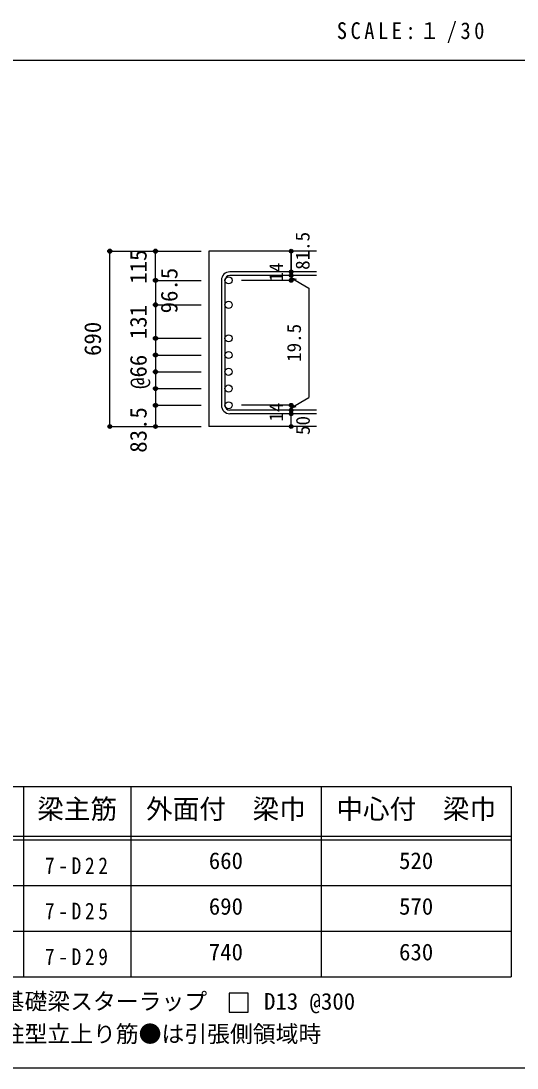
# Model space of a CAD drawing. Units: millimetres at full size, sheet at 1:30, with parts at other scales. Extents: x -5973 to 5954, y -4195 to 4201.
# Drawn here: x 1677 to 3633, y -4195 to -67 of the extents above; entities that cross this region are included whole.
import ezdxf
from ezdxf.enums import TextEntityAlignment as Align

# ---------------------------------------------------------------- set-up
doc = ezdxf.new("R2010")
doc.units = ezdxf.units.MM
doc.header["$LTSCALE"] = 30
doc.header["$PDMODE"] = 32
doc.header["$PDSIZE"] = 15
for name, color, linetype in [('0-1_躯体線', 2, 'Continuous'), ('0-5_基礎梁筋', 7, 'Continuous'), ('0-6_スタラップ筋', 7, 'Continuous'), ('0-D_寸法', 4, 'Continuous'), ('6-7_文字', 7, 'Continuous'), ('6-E_枠', 7, 'Continuous'), ('F-0_枠', 6, 'Continuous')]:
    doc.layers.add(name, color=color, linetype=linetype)
doc.styles.add('ＭＳ ゴシック', font='')
doc.styles.get('ＭＳ ゴシック').set_extended_font_data('MS Gothic')

msp = doc.modelspace()

# ---------------------------------------------------------------- linework, layer by layer
at = {"layer": '0-1_躯体線'}
for p, q in [((2842.44, -974.89), (2417.44, -974.89)), ((2417.44, -974.89), (2417.44, -1665.89)), ((2842.44, -1665.89), (2417.44, -1665.89))]:
    msp.add_line(p, q, dxfattribs=at)
at = {"layer": '0-5_基礎梁筋', "color": 3}
for centre in [(2495.44, -1089.82), (2495.44, -1186.39), (2495.44, -1318.39), (2495.44, -1384.39), (2495.44, -1450.39), (2495.44, -1516.39), (2495.44, -1582.39)]:
    msp.add_circle(centre, 14, dxfattribs=at)
at = {"layer": '0-5_基礎梁筋'}
for p in [(2027.44, -974.89), (2027.44, -1665.89)]:
    msp.add_point(p, dxfattribs=at)
at = {"layer": '0-6_スタラップ筋'}
for p, q in [((2842.44, -1056.32), (2500.94, -1056.32)), ((2842.44, -1070.32), (2500.94, -1070.32)), ((2467.44, -1089.82), (2467.44, -1582.39)), ((2481.44, -1089.82), (2481.44, -1582.39)), ((2842.44, -1601.89), (2500.94, -1601.89)), ((2842.44, -1615.89), (2500.94, -1615.89))]:
    msp.add_line(p, q, dxfattribs=at)
for centre, radius, start, end in [((2500.94, -1089.82), 33.5, 90, 180), ((2500.94, -1089.82), 19.5, 90, 180), ((2500.94, -1582.39), 33.5, 180, 270), ((2500.94, -1582.39), 19.5, 180, 270)]:
    msp.add_arc(centre, radius, start, end, dxfattribs=at)
at = {"layer": '0-D_寸法'}
for p, q in [((2027.44, -974.89), (2207.44, -974.89)), ((2027.44, -974.89), (2207.44, -974.89)), ((2027.44, -1665.89), (2027.44, -974.89)), ((2207.44, -974.89), (2387.44, -974.89)), ((2207.44, -974.89), (2387.44, -974.89)), ((2207.44, -1089.82), (2207.44, -974.89)), ((2742.44, -1070.32), (2742.44, -1056.32)), ((2742.44, -1070.32), (2742.44, -1089.82)), ((2207.44, -1089.82), (2387.44, -1089.82)), ((2207.44, -1089.82), (2207.44, -1186.39)), ((2742.44, -1089.82), (2546.35, -1089.82)), ((2742.44, -1080.07), (2761.76, -1085.25)), ((2742.44, -1080.07), (2812.5, -1120.52)), ((2812.5, -1120.52), (2812.5, -1551.7)), ((2207.44, -1186.39), (2387.44, -1186.39)), ((2207.44, -1186.39), (2387.44, -1186.39)), ((2207.44, -1186.39), (2207.44, -1318.39)), ((2207.44, -1318.39), (2387.44, -1318.39)), ((2207.44, -1318.39), (2387.44, -1318.39)), ((2207.44, -1384.39), (2387.44, -1384.39)), ((2207.44, -1450.39), (2387.44, -1450.39)), ((2207.44, -1516.39), (2387.44, -1516.39)), ((2742.44, -1592.14), (2812.5, -1551.7)), ((2207.44, -1582.39), (2387.44, -1582.39)), ((2742.44, -1582.39), (2546.35, -1582.39)), ((2742.44, -1601.89), (2742.44, -1582.39)), ((2742.44, -1592.14), (2761.76, -1586.97)), ((2742.44, -1615.89), (2742.44, -1601.89)), ((2742.44, -1665.89), (2742.44, -1615.89)), ((2027.44, -1665.89), (2207.44, -1665.89)), ((2207.44, -1665.89), (2387.44, -1665.89))]:
    msp.add_line(p, q, dxfattribs=at)
for points in [[(2742.44, -974.89), (2742.44, -1056.32), (2742.44, -974.89)], [(2207.44, -1318.39), (2207.44, -1582.39), (2207.44, -1665.89)]]:
    msp.add_lwpolyline(points, dxfattribs=at)
for centre, radius in [((2027.44, -974.89), 8), ((2027.44, -974.89), 7.2), ((2027.44, -974.89), 6.4), ((2027.44, -974.89), 5.6), ((2027.44, -974.89), 4.8), ((2027.44, -974.89), 4), ((2027.44, -974.89), 3.2), ((2027.44, -974.89), 2.4), ((2027.44, -974.89), 1.6), ((2027.44, -974.89), 0.8), ((2207.44, -974.89), 8), ((2207.44, -974.89), 7.2), ((2207.44, -974.89), 6.4), ((2207.44, -974.89), 5.6), ((2207.44, -974.89), 4.8), ((2207.44, -974.89), 4), ((2207.44, -974.89), 3.2), ((2207.44, -974.89), 2.4), ((2207.44, -974.89), 1.6), ((2207.44, -974.89), 0.8), ((2742.44, -974.89), 4), ((2742.44, -974.89), 3.6), ((2742.44, -974.89), 3.2), ((2742.44, -974.89), 2.8), ((2742.44, -974.89), 2.4), ((2742.44, -974.89), 2), ((2742.44, -974.89), 1.6), ((2742.44, -974.89), 1.2), ((2742.44, -974.89), 0.8), ((2742.44, -974.89), 0.4), ((2742.44, -1056.32), 4), ((2742.44, -1070.32), 4), ((2742.44, -1056.32), 3.6), ((2742.44, -1070.32), 3.6), ((2742.44, -1056.32), 3.2), ((2742.44, -1070.32), 3.2), ((2742.44, -1056.32), 2.8), ((2742.44, -1070.32), 2.8), ((2742.44, -1056.32), 2.4), ((2742.44, -1070.32), 2.4), ((2742.44, -1056.32), 2), ((2742.44, -1070.32), 2), ((2742.44, -1056.32), 1.6), ((2742.44, -1070.32), 1.6), ((2742.44, -1056.32), 1.2), ((2742.44, -1070.32), 1.2), ((2742.44, -1056.32), 0.8), ((2742.44, -1070.32), 0.8), ((2742.44, -1056.32), 0.4), ((2742.44, -1070.32), 0.4), ((2207.44, -1089.82), 8), ((2207.44, -1089.82), 7.2), ((2207.44, -1089.82), 6.4), ((2207.44, -1089.82), 5.6), ((2207.44, -1089.82), 4.8), ((2207.44, -1089.82), 4), ((2207.44, -1089.82), 3.2), ((2207.44, -1089.82), 2.4), ((2207.44, -1089.82), 1.6), ((2207.44, -1089.82), 0.8), ((2742.44, -1089.82), 4), ((2742.44, -1089.82), 3.6), ((2742.44, -1089.82), 3.2), ((2742.44, -1089.82), 2.8), ((2742.44, -1089.82), 2.4), ((2742.44, -1089.82), 2), ((2742.44, -1089.82), 1.6), ((2742.44, -1089.82), 1.2), ((2742.44, -1089.82), 0.8), ((2742.44, -1089.82), 0.4), ((2207.44, -1186.39), 8), ((2207.44, -1186.39), 7.2), ((2207.44, -1186.39), 6.4), ((2207.44, -1186.39), 5.6), ((2207.44, -1186.39), 4.8), ((2207.44, -1186.39), 4), ((2207.44, -1186.39), 3.2), ((2207.44, -1186.39), 2.4), ((2207.44, -1186.39), 1.6), ((2207.44, -1186.39), 0.8), ((2207.44, -1318.39), 8), ((2207.44, -1318.39), 7.2), ((2207.44, -1318.39), 6.4), ((2207.44, -1318.39), 5.6), ((2207.44, -1318.39), 4.8), ((2207.44, -1318.39), 4), ((2207.44, -1318.39), 3.2), ((2207.44, -1318.39), 2.4), ((2207.44, -1318.39), 1.6), ((2207.44, -1318.39), 0.8), ((2207.44, -1384.39), 8), ((2207.44, -1384.39), 7.2), ((2207.44, -1384.39), 6.4), ((2207.44, -1384.39), 5.6), ((2207.44, -1384.39), 4.8), ((2207.44, -1384.39), 4), ((2207.44, -1384.39), 3.2), ((2207.44, -1384.39), 2.4), ((2207.44, -1384.39), 1.6), ((2207.44, -1384.39), 0.8), ((2207.44, -1450.39), 8), ((2207.44, -1450.39), 7.2), ((2207.44, -1450.39), 6.4), ((2207.44, -1450.39), 5.6), ((2207.44, -1450.39), 4.8), ((2207.44, -1450.39), 4), ((2207.44, -1450.39), 3.2), ((2207.44, -1450.39), 2.4), ((2207.44, -1450.39), 1.6), ((2207.44, -1450.39), 0.8), ((2207.44, -1516.39), 8), ((2207.44, -1516.39), 7.2), ((2207.44, -1516.39), 6.4), ((2207.44, -1516.39), 5.6), ((2207.44, -1516.39), 4.8), ((2207.44, -1516.39), 4), ((2207.44, -1516.39), 3.2), ((2207.44, -1516.39), 2.4), ((2207.44, -1516.39), 1.6), ((2207.44, -1516.39), 0.8), ((2207.44, -1582.39), 8), ((2207.44, -1582.39), 7.2), ((2207.44, -1582.39), 6.4), ((2207.44, -1582.39), 5.6), ((2207.44, -1582.39), 4.8), ((2207.44, -1582.39), 4), ((2207.44, -1582.39), 3.2), ((2207.44, -1582.39), 2.4), ((2207.44, -1582.39), 1.6), ((2207.44, -1582.39), 0.8), ((2742.44, -1582.39), 4), ((2742.44, -1601.89), 4), ((2742.44, -1582.39), 3.6), ((2742.44, -1601.89), 3.6), ((2742.44, -1582.39), 3.2), ((2742.44, -1601.89), 3.2), ((2742.44, -1582.39), 2.8), ((2742.44, -1601.89), 2.8), ((2742.44, -1582.39), 2.4), ((2742.44, -1601.89), 2.4), ((2742.44, -1582.39), 2), ((2742.44, -1601.89), 2), ((2742.44, -1582.39), 1.6), ((2742.44, -1601.89), 1.6), ((2742.44, -1582.39), 1.2), ((2742.44, -1601.89), 1.2), ((2742.44, -1582.39), 0.8), ((2742.44, -1601.89), 0.8), ((2742.44, -1582.39), 0.4), ((2742.44, -1601.89), 0.4), ((2742.44, -1615.89), 4), ((2742.44, -1615.89), 3.6), ((2742.44, -1615.89), 3.2), ((2742.44, -1615.89), 2.8), ((2742.44, -1615.89), 2.4), ((2742.44, -1615.89), 2), ((2742.44, -1615.89), 1.6), ((2742.44, -1615.89), 1.2), ((2742.44, -1615.89), 0.8), ((2742.44, -1615.89), 0.4), ((2027.44, -1665.89), 7.2), ((2027.44, -1665.89), 6.4), ((2027.44, -1665.89), 5.6), ((2027.44, -1665.89), 4.8), ((2027.44, -1665.89), 4), ((2027.44, -1665.89), 3.2), ((2027.44, -1665.89), 2.4), ((2027.44, -1665.89), 1.6), ((2027.44, -1665.89), 0.8), ((2207.44, -1665.89), 7.2), ((2207.44, -1665.89), 6.4), ((2207.44, -1665.89), 5.6), ((2207.44, -1665.89), 4.8), ((2207.44, -1665.89), 4), ((2207.44, -1665.89), 3.2), ((2207.44, -1665.89), 2.4), ((2207.44, -1665.89), 1.6), ((2207.44, -1665.89), 0.8), ((2742.44, -1665.89), 4), ((2742.44, -1665.89), 3.6), ((2742.44, -1665.89), 3.2), ((2742.44, -1665.89), 2.8), ((2742.44, -1665.89), 2.4), ((2742.44, -1665.89), 2), ((2742.44, -1665.89), 1.6), ((2742.44, -1665.89), 1.2), ((2742.44, -1665.89), 0.8), ((2742.44, -1665.89), 0.4)]:
    msp.add_circle(centre, radius, dxfattribs=at)
at = {"layer": '0-D_寸法', "color": 7}
for p in [(2027.44, -974.89), (2207.44, -974.89), (2742.44, -974.89), (2742.44, -1056.32), (2742.44, -1070.32), (2207.44, -1089.82), (2207.44, -1089.82), (2742.44, -1089.82), (2207.44, -1186.39), (2207.44, -1186.39), (2207.44, -1318.39), (2207.44, -1318.39), (2207.44, -1384.39), (2207.44, -1384.39), (2207.44, -1384.39), (2207.44, -1450.39), (2207.44, -1450.39), (2207.44, -1450.39), (2207.44, -1516.39), (2207.44, -1516.39), (2207.44, -1516.39), (2207.44, -1582.39), (2207.44, -1582.39), (2207.44, -1582.39), (2742.44, -1582.39), (2742.44, -1582.39), (2742.44, -1601.89), (2742.44, -1615.89), (2027.44, -1665.89), (2207.44, -1665.89), (2742.44, -1665.89)]:
    msp.add_point(p, dxfattribs=at)
at = {"layer": '6-7_文字'}
msp.add_lwpolyline([(2497.82, -3975.07), (2572.82, -3975.07), (2572.82, -3900.07), (2497.82, -3900.07)], close=True, dxfattribs=at)
at = {"layer": '6-E_枠', "color": 3}
for p, q in [((1447.71, -3085.43), (3610.24, -3085.43)), ((3610.24, -3085.43), (3610.24, -3835.43)), ((1447.71, -3835.43), (3610.24, -3835.43))]:
    msp.add_line(p, q, dxfattribs=at)
at = {"layer": '6-E_枠'}
for p, q in [((1687.71, -3085.43), (1687.71, -3835.43)), ((2110.24, -3085.43), (2110.24, -3835.43)), ((2860.24, -3085.43), (2860.24, -3835.43)), ((1447.71, -3280.43), (3610.24, -3280.43)), ((1447.71, -3295.43), (3610.24, -3295.43)), ((1447.71, -3475.43), (3610.24, -3475.43)), ((1447.71, -3655.43), (3610.24, -3655.43))]:
    msp.add_line(p, q, dxfattribs=at)
at = {"layer": 'F-0_枠', "color": 2}
msp.add_line((-5972.88, -222.05), (3723.6, -222.05), dxfattribs=at)
at = {"layer": 'F-0_枠'}
msp.add_line((5954.1, -4195.24), (-5972.88, -4195.24), dxfattribs=at)

# ---------------------------------------------------------------- texts
at = {"layer": '0-D_寸法', "style": 'ＭＳ ゴシック'}
for s, height, p in [('81.5', 54.99, (2831.33, -1048.49)), ('115', 65.98, (2192.44, -1103.24)), ('14', 54.99, (2727.21, -1094.99)), ('96.5', 65.98, (2314.07, -1219.97)), ('131', 65.98, (2192.44, -1321.64)), ('690', 65.98, (2012.44, -1387.89)), ('19.5', 54.99, (2797.5, -1411.11)), ('@66', 65.98, (2192.44, -1517.89)), ('83.5', 65.98, (2192.44, -1769.39)), ('14', 54.99, (2727.18, -1646.57)), ('50', 54.99, (2832.44, -1699.39))]:
    msp.add_text(s, height=height, rotation=90, dxfattribs=at).set_placement(p, align=Align.BOTTOM_LEFT)
at = {"layer": '6-7_文字', "color": 2, "style": 'ＭＳ ゴシック'}
for s, p in [('梁主筋', (1741.48, -3235.43)), ('外面付\u3000梁巾', (2170.24, -3235.43)), ('中心付\u3000梁巾', (2920.24, -3235.43))]:
    msp.add_text(s, height=76.98, dxfattribs=at).set_placement(p, align=Align.BOTTOM_LEFT)
at = {"layer": '6-7_文字', "style": 'ＭＳ ゴシック'}
for s, p in [('660', (2417.74, -3430.43)), ('520', (3167.74, -3430.43)), ('690', (2417.74, -3610.43)), ('570', (3167.74, -3610.43)), ('740', (2417.74, -3790.43)), ('630', (3167.74, -3790.43)), ('※ 基礎梁スターラップ     D13 @300', (1466.27, -3985.01)), ('※ 柱型立上り筋●は引張側領域時', (1466.27, -4113.51))]:
    msp.add_text(s, height=65.98, dxfattribs=at).set_placement(p, align=Align.BOTTOM_LEFT)
at = {"layer": '6-7_文字', "color": 2, "insert": (2922.26, -154.55), "char_height": 65.98, "attachment_point": 7, "style": 'ＭＳ ゴシック'}
msp.add_mtext('\\T1.34;\\W0.9;SCALE:１/30', dxfattribs=at)
at = {"layer": '6-7_文字', "char_height": 65.98, "attachment_point": 7, "style": 'ＭＳ ゴシック'}
for s, insert in [('\\T1.38;\\W0.85;7-D22', (1771.48, -3430.43)), ('\\T1.38;\\W0.85;7-D25', (1771.48, -3610.43)), ('\\T1.38;\\W0.85;7-D29', (1771.48, -3790.43))]:
    msp.add_mtext(s, dxfattribs=dict(at, insert=insert))

doc.saveas('drawing.dxf')
